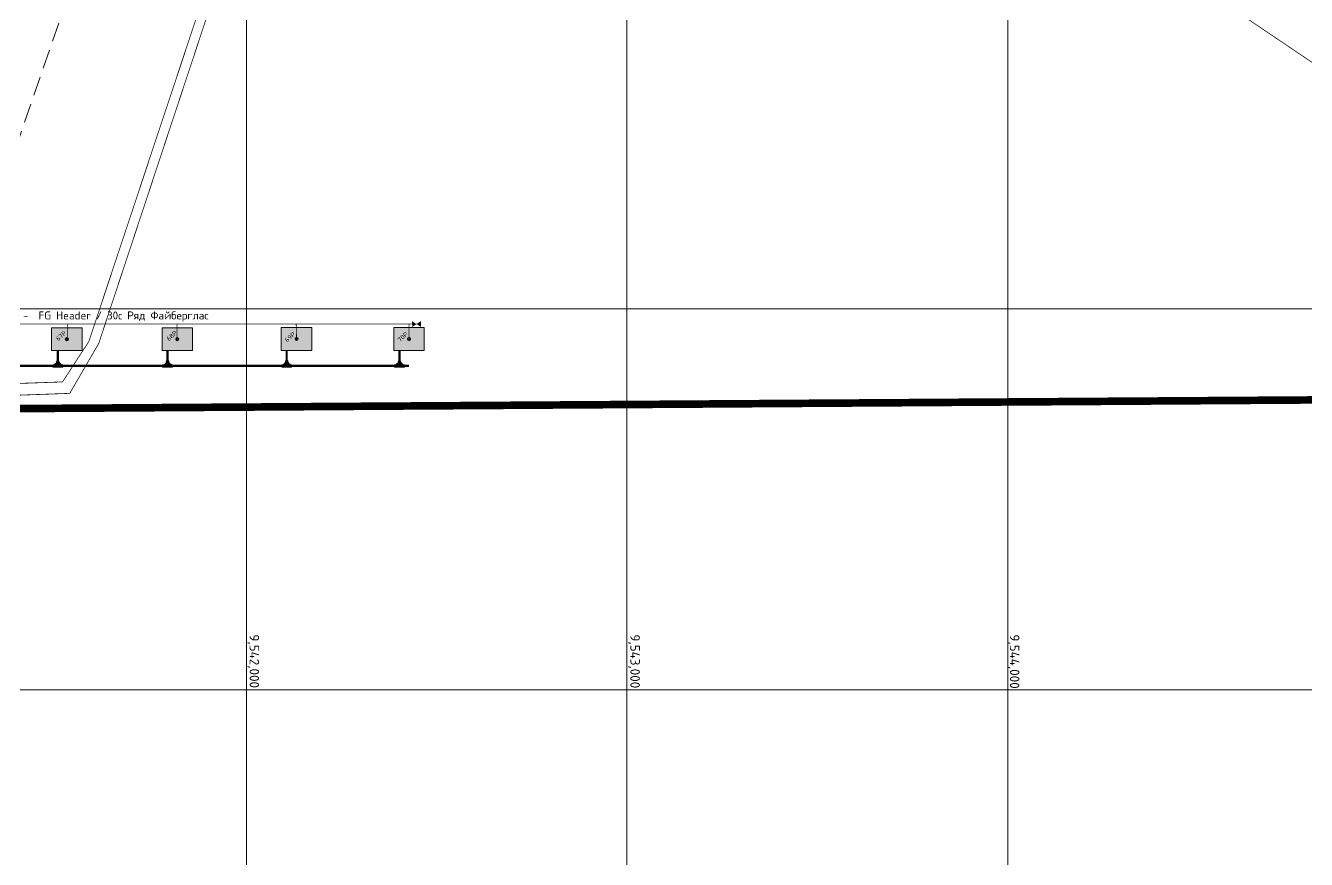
# Model space of a CAD drawing. Header units: millimetres. Extents: x 519 to 9564855, y -810 to 5021775.
# Drawn here: x 9541423 to 9544783, y 4993555 to 4995743 of the extents above; entities that cross this region are included whole.
import ezdxf

# ---------------------------------------------------------------- set-up
doc = ezdxf.new("R2010")
doc.units = ezdxf.units.MM
doc.header["$LTSCALE"] = 2
doc.header["$MEASUREMENT"] = 0
doc.header["$PDMODE"] = 2
doc.header["$PDSIZE"] = 5
for name, pattern in [('92051501$0$DASHED', [0.75, 0.5, -0.25]), ('DASHED', [0.75, 0.5, -0.25]), ('DASHED2', [9.525, 6.35, -3.175]), ('HIDDEN2', [4.7625, 3.175, -1.5875])]:
    doc.linetypes.add(name, pattern=pattern)
for name, color, linetype in [('42 доп. скв. на 2009 год', 96, 'Continuous'), ('Existing roads', 41, 'Continuous'), ('FIBERGLASS', 212, 'Continuous'), ('GRID_PULKOVO', 7, 'Continuous'), ('New disposal wells', 191, 'Continuous'), ('МГ-земельный участок', 7, 'Continuous')]:
    doc.layers.add(name, color=color, linetype=linetype)
doc.layers.add('Land lease as of 24.06.2004', color=47, linetype='HIDDEN2', lineweight=70)
doc.layers.add('Электроснабжене', color=1, linetype='Continuous', lineweight=18)
doc.styles.add('Elect', font='isocpeur.ttf')

msp = doc.modelspace()

# ---------------------------------------------------------------- hatches: boundary and pattern name
at = {"layer": '42 доп. скв. на 2009 год', "linetype": 'ByBlock', "lineweight": 0, "ltscale": 80, "true_color": 0xa7ff8a}
h = msp.add_hatch(color=81, dxfattribs=at)
h.paths.add_polyline_path([(9540605.9841, 4994890.28808), (9540686.0159, 4994890.28808), (9540686.0159, 4994950.31193), (9540605.9841, 4994950.31193)])
h.paths.add_polyline_path([(9540901.4841, 4994890.58808), (9540981.5159, 4994890.58808), (9540981.5159, 4994950.61193), (9540901.4841, 4994950.61193)])
h.paths.add_polyline_path([(9541201.2841, 4994890.68808), (9541281.3159, 4994890.68808), (9541281.3159, 4994950.71193), (9541201.2841, 4994950.71193)])
h.paths.add_polyline_path([(9541491.2841, 4994890.26808), (9541571.3159, 4994890.26808), (9541571.3159, 4994950.29193), (9541491.2841, 4994950.29193)])
for points in [[(9541491.2841, 4994890.26808), (9541571.3159, 4994890.26808), (9541571.3159, 4994950.29193), (9541491.2841, 4994950.29193)], [(9541781.0841, 4994890.08808), (9541861.1159, 4994890.08808), (9541861.1159, 4994950.11193), (9541781.0841, 4994950.11193)], [(9542093.9841, 4994890.68808), (9542174.0159, 4994890.68808), (9542174.0159, 4994950.71193), (9542093.9841, 4994950.71193)], [(9542388.9841, 4994890.58808), (9542469.0159, 4994890.58808), (9542469.0159, 4994950.61193), (9542388.9841, 4994950.61193)]]:
    msp.add_hatch(color=81, dxfattribs=at).paths.add_polyline_path(points)
at = {"layer": 'Existing roads', "lineweight": 0}
for points in [[(9541494.7, 4994847), (9541520.7, 4994847), (9541520.7, 4994853, -0.4142135624), (9541510.7, 4994863), (9541504.7, 4994863, -0.4142135624), (9541494.7, 4994853)], [(9541782.5, 4994847), (9541808.5, 4994847), (9541808.5, 4994853, -0.4142135624), (9541798.5, 4994863), (9541792.5, 4994863, -0.4142135624), (9541782.5, 4994853)], [(9542094.9, 4994847), (9542120.9, 4994847), (9542120.9, 4994853, -0.4142135624), (9542110.9, 4994863), (9542104.9, 4994863, -0.4142135624), (9542094.9, 4994853)], [(9542390.9, 4994847), (9542416.9, 4994847), (9542416.9, 4994853, -0.4142135624), (9542406.9, 4994863), (9542400.9, 4994863, -0.4142135624), (9542390.9, 4994853)]]:
    msp.add_hatch(color=256, dxfattribs=at).paths.add_polyline_path(points)
at = {"layer": 'New disposal wells', "lineweight": 0}
for points in [[(9541571.3159, 4994950.29193), (9541491.2841, 4994950.29193), (9541491.2841, 4994890.26808), (9541571.3159, 4994890.26808)], [(9541861.1159, 4994950.11193), (9541781.0841, 4994950.11193), (9541781.0841, 4994890.08808), (9541861.1159, 4994890.08808)], [(9542469.0159, 4994950.61193), (9542388.9841, 4994950.61193), (9542388.9841, 4994890.58808), (9542469.0159, 4994890.58808)]]:
    msp.add_hatch(color=3, dxfattribs=at).paths.add_polyline_path(points)

# ---------------------------------------------------------------- linework, layer by layer
at = {"layer": '42 доп. скв. на 2009 год', "linetype": 'ByBlock', "lineweight": 0, "ltscale": 80}
for p in [(9541531.3, 4994920.28), (9541821.1, 4994920.1), (9542134, 4994920.7), (9542429, 4994920.6)]:
    msp.add_point(p, dxfattribs=at)
at = {"layer": 'Existing roads', "lineweight": 0}
for p, q in [((9541494.7, 4994853), (9541494.7, 4994847)), ((9541494.7, 4994847), (9541520.7, 4994847)), ((9541504.7, 4994863), (9541510.7, 4994863)), ((9541520.7, 4994853), (9541520.7, 4994847)), ((9541782.5, 4994853), (9541782.5, 4994847)), ((9541782.5, 4994847), (9541808.5, 4994847)), ((9541792.5, 4994863), (9541798.5, 4994863)), ((9541808.5, 4994853), (9541808.5, 4994847)), ((9542094.9, 4994853), (9542094.9, 4994847)), ((9542094.9, 4994847), (9542120.9, 4994847)), ((9542104.9, 4994863), (9542110.9, 4994863)), ((9542120.9, 4994853), (9542120.9, 4994847)), ((9542390.9, 4994853), (9542390.9, 4994847)), ((9542390.9, 4994847), (9542416.9, 4994847)), ((9542400.9, 4994863), (9542406.9, 4994863)), ((9542416.9, 4994853), (9542416.9, 4994847))]:
    msp.add_line(p, q, dxfattribs=at)
at = {"layer": 'Existing roads', "lineweight": 0, "const_width": 5.7, "flags": 128}
for points in [[(9541507.7, 4994889.98808), (9541507.7, 4994849.84452)], [(9541795.5, 4994889.98808), (9541795.5, 4994849.84452)], [(9542107.9, 4994889.98808), (9542107.9, 4994849.84452)], [(9542403.9, 4994889.98808), (9542403.9, 4994849.84452)]]:
    msp.add_lwpolyline(points, dxfattribs=at)
msp.add_lwpolyline([(9542428.9, 4994850), (9539749.84012, 4994850, 0.0393402189), (9539742.00851, 4994849.38285), (9539332.36395, 4994784.41748, -0.0580026297), (9539320.81223, 4994783.93892, -0.0580026297)], format="xyb", dxfattribs=at)
at = {"layer": 'Existing roads', "lineweight": 0}
for centre, start, end in [((9541494.7, 4994863), 270, 0.00000003), ((9541520.7, 4994863), 180.00000003, 270), ((9541782.5, 4994863), 270, 0.00000003), ((9541808.5, 4994863), 180.00000003, 270), ((9542094.9, 4994863), 270, 0.00000003), ((9542120.9, 4994863), 180.00000003, 270), ((9542390.9, 4994863), 270, 0.00000003), ((9542416.9, 4994863), 180.00000003, 270)]:
    msp.add_arc(centre, 10, start, end, dxfattribs=at)
at = {"layer": 'Existing roads', "color": 0, "linetype": 'ByBlock', "lineweight": 0, "ltscale": 80}
msp.add_point((9541531.3, 4994920.28), dxfattribs=at)
at = {"layer": 'FIBERGLASS', "color": 5, "linetype": '92051501$0$DASHED', "lineweight": 0, "ltscale": 50}
msp.add_line((9542194.14782, 4997735.41625), (9541382.08701, 4995377.79909), dxfattribs=at)
at = {"layer": 'GRID_PULKOVO', "lineweight": 0}
for p, q in [((9542002.89283, 5010000), (9542002.89283, 4991998.07591)), ((9543000.00017, 5010000), (9543000.00017, 4991999.97358)), ((9544000, 5010000), (9544000, 4992000)), ((9533000, 4995000), (9548000, 4995000)), ((9533000, 4994000), (9546000, 4994000)), ((9533000, 4994000), (9548000, 4994000))]:
    msp.add_line(p, q, dxfattribs=at)
at = {"layer": 'Land lease as of 24.06.2004', "color": 34, "linetype": 'DASHED', "lineweight": 0, "ltscale": 50, "const_width": 20}
msp.add_lwpolyline([(9519654.3, 5003739.6), (9532971.6, 5004566.6), (9534671.1, 5001241.4), (9547648.8, 4998330.8), (9546800.6, 4994774.1), (9538599.5, 4994719.2), (9534700.1, 4995931.6), (9534118, 4994384.9), (9531927.8, 4994990.9), (9532139.5, 4996381.2), (9522290.1, 4999426.3), (9519885.3, 4999727), (9519654.3, 5003739.6)], dxfattribs=at)
at = {"layer": 'New disposal wells', "color": 84, "linetype": 'ByBlock', "lineweight": 0, "ltscale": 25, "const_width": 2}
for points in [[(9539720.41214, 4994960), (9542428.9, 4994960)], [(9541532.7, 4994920), (9541532.7, 4994960)], [(9541820.5, 4994920), (9541820.5, 4994960)], [(9542134, 4994920.7), (9542132.9, 4994960)], [(9542428.9, 4994920), (9542428.9, 4994960)], [(9542428.9, 4994960), (9542460.41361, 4994959.78717)]]:
    msp.add_lwpolyline(points, dxfattribs=at)
at = {"layer": 'New disposal wells', "color": 19, "lineweight": 0}
for points in [[(9541491.2841, 4994890.26808), (9541571.3159, 4994890.26808), (9541571.3159, 4994950.29193), (9541491.2841, 4994950.29193)], [(9541781.0841, 4994890.08808), (9541861.1159, 4994890.08808), (9541861.1159, 4994950.11193), (9541781.0841, 4994950.11193)], [(9542093.9841, 4994890.68808), (9542174.0159, 4994890.68808), (9542174.0159, 4994950.71193), (9542093.9841, 4994950.71193)], [(9542388.9841, 4994890.58808), (9542469.0159, 4994890.58808), (9542469.0159, 4994950.61193), (9542388.9841, 4994950.61193)]]:
    msp.add_lwpolyline(points, close=True, dxfattribs=at)
at = {"layer": 'New disposal wells', "color": 7, "lineweight": 0}
for centre, radius in [((9541531.3, 4994920.28), 4.0951), ((9541531.3, 4994920.28), 4), ((9541821.1, 4994920.1), 4.0951), ((9541821.1, 4994920.1), 4), ((9542134, 4994920.7), 4), ((9542429, 4994920.6), 4.0951), ((9542429, 4994920.6), 4)]:
    msp.add_circle(centre, radius, dxfattribs=at)
at = {"layer": 'New disposal wells', "color": 84, "linetype": 'ByBlock', "lineweight": 0, "ltscale": 25}
for points in [[(9542437.13165, 4994967.02312), (9542448.56126, 4994959.92001), (9542437.24383, 4994951.73985)], [(9542460.33488, 4994967.54839), (9542460.49012, 4994952.24405), (9542448.56126, 4994959.92001)]]:
    msp.add_solid(points, dxfattribs=at)
at = {"layer": 'МГ-земельный участок', "color": 0, "linetype": 'DASHED2', "lineweight": 25, "ltscale": 5, "const_width": 2}
msp.add_lwpolyline([(9522167.80801, 4999999.48247), (9521654, 5002362), (9522840, 5002532), (9525642, 5002155), (9528521, 5002235), (9531281, 5003464), (9533105, 5001043), (9546614, 4998215), (9544978, 4995525), (9543652, 4996420), (9539605, 4995735), (9529554.6705, 4998798.09585), (9529554.71722, 4998845.23995), (9529525.402, 4998845.269), (9529525.36994, 4998882.97318), (9529309.91997, 4998882.84552), (9526935, 5000017), (9526935, 4999132), (9522906, 5001105), (9522683.367, 5000265.06642), (9522496, 5000315)], close=True, dxfattribs=at)
at = {"layer": 'Электроснабжене', "lineweight": 25, "const_width": 2}
for points in [[(9536363, 4995739), (9539173, 4994726), (9541520, 4994808), (9541589, 4994914), (9542060, 4996332)], [(9542083, 4996324), (9541615, 4994909), (9541539, 4994778), (9539163, 4994692), (9536475, 4995664)]]:
    msp.add_lwpolyline(points, dxfattribs=at)

# ---------------------------------------------------------------- texts
at = {"layer": 'FIBERGLASS', "color": 74, "lineweight": 0, "style": 'Elect'}
msp.add_text('Row 30 с -  FG Header / 30с Ряд Файберглас', height=21, rotation=0.00000003, dxfattribs=at).set_placement((9541285.03587, 4994971.92297))
at = {"layer": 'GRID_PULKOVO', "lineweight": 0, "style": 'Elect'}
for s, p in [('9,542,000', (9542010.75398, 4994145.40313)), ('9,543,000', (9543009.53016, 4994145.40313)), ('9,544,000', (9544005.03942, 4994145.40313))]:
    msp.add_text(s, height=25, rotation=270, dxfattribs=at).set_placement(p)
at = {"layer": 'New disposal wells', "color": 7, "lineweight": 0, "style": 'Elect'}
for s, p in [('67P', (9541509.04531, 4994914.65783)), ('68P', (9541798.91539, 4994914.52074)), ('69P', (9542109.31703, 4994911.12166)), ('70P', (9542405.41564, 4994911.7208))]:
    msp.add_text(s, height=12, rotation=41, dxfattribs=at).set_placement(p)

doc.saveas('drawing.dxf')
